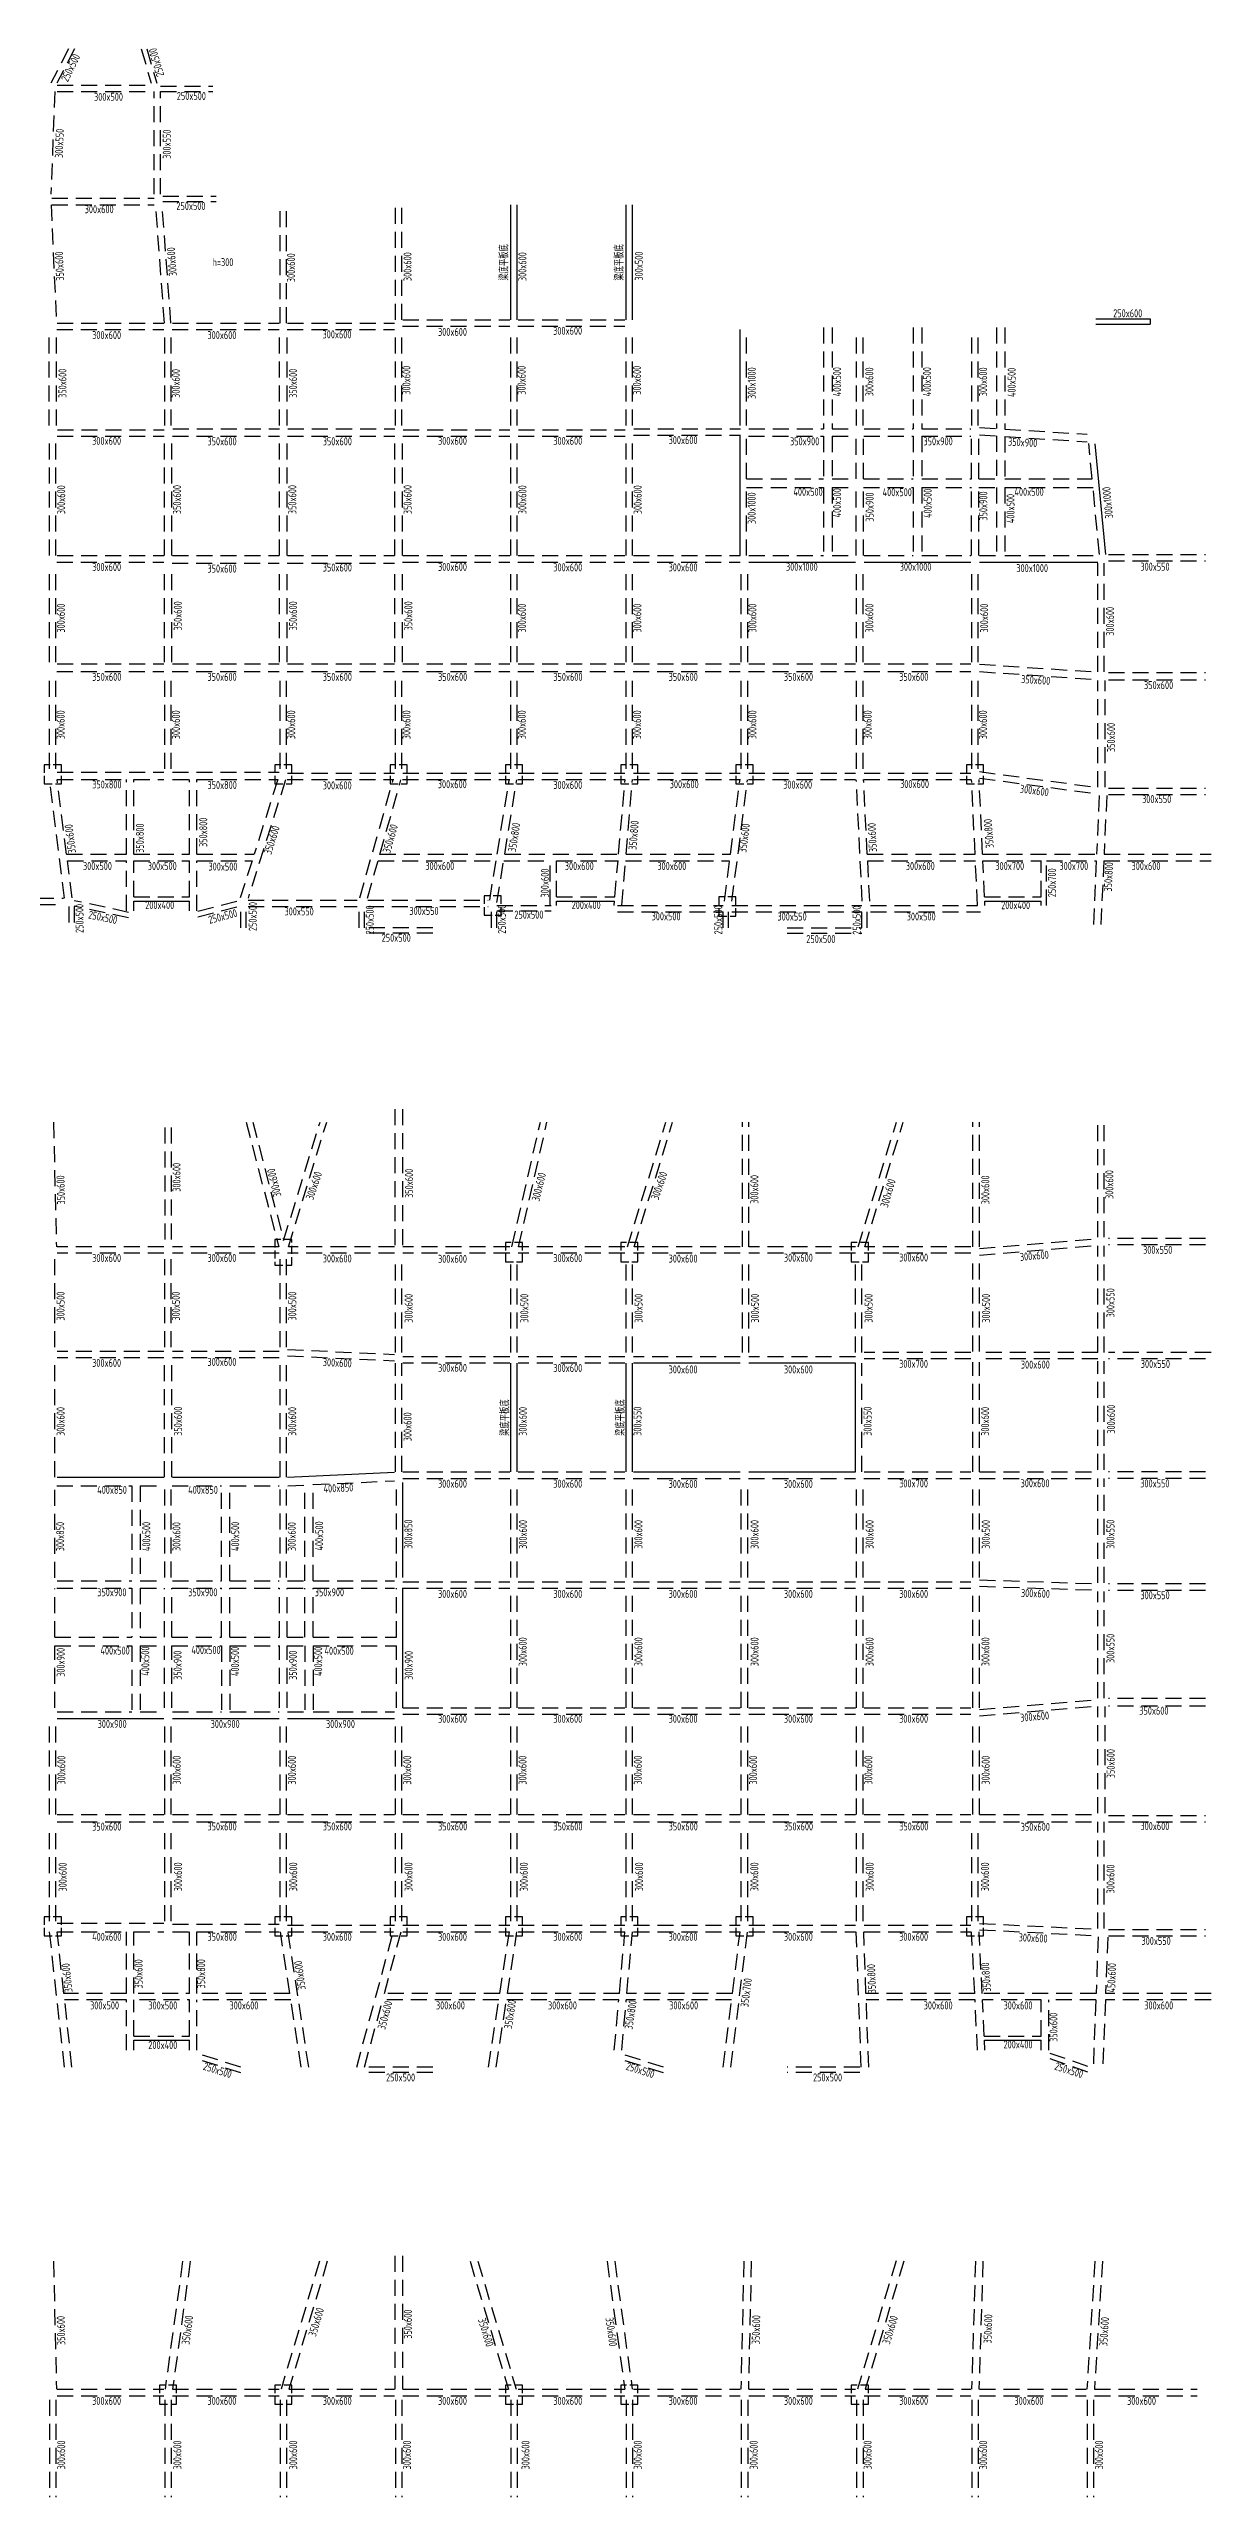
# Model space of a CAD drawing. Extents: x 911836 to 1201474, y 792827 to 1178027.
# Drawn here: x 1147046 to 1201474, y 793977 to 908727 of the extents above; entities that cross this region are included whole.
import ezdxf
from ezdxf.enums import TextEntityAlignment as Align

# ---------------------------------------------------------------- set-up
doc = ezdxf.new("R2010")
doc.units = 0
doc.header["$LTSCALE"] = 1500
doc.linetypes.add('DASH', pattern=[0.35, 0.25, -0.1])
doc.linetypes.add('DASHED', pattern=[0.75, 0.5, -0.25])
doc.layers.get('0').update_dxf_attribs({"linetype": 'CONTINUOUS'})
for name, color, linetype in [('C-XREF-EXT', 7, 'CONTINUOUS'), ('S_BEAM', 4, 'DASHED'), ('S_BEAM_SECD', 5, 'DASHED'), ('S_COLU_CAP_TEXT', 81, 'CONTINUOUS'), ('S_FLOR_TEXT', 51, 'CONTINUOUS'), ('SD_BEAM_TEXT_HORZ', 7, 'CONTINUOUS')]:
    doc.layers.add(name, color=color, linetype=linetype)
doc.styles.add('TH-STYLE3', font='tssdeng.shx', dxfattribs={"width": 0.7, "bigfont": 'tssdchn.shx'})

msp = doc.modelspace()

# ---------------------------------------------------------------- linework, layer by layer
at = {"color": 1}
for p, q in [((1170824, 868787), (1173538, 868787)), ((1173520, 868577), (1173538, 868787)), ((1190888, 868577), (1190878, 868787)), ((1190878, 868787), (1193524, 868787)), ((1193524, 868577), (1193524, 868787, 0)), ((1193524, 814927, 0), (1193524, 815387, 0))]:
    msp.add_line(p, q, dxfattribs=at)
at = {"layer": 'C-XREF-EXT', "color": 1}
msp.add_line((1170824, 868577), (1170824, 868787, 0), dxfattribs=at)
at = {"layer": 'S_BEAM', "color": 1, "linetype": 'ByBlock'}
for p, q in [((1168674, 896038), (1168674, 901427)), ((1168974, 896038), (1168974, 901427)), ((1174074, 896038), (1174074, 901427)), ((1174374, 896038), (1174374, 901427)), ((1179424, 891077), (1179424, 895577)), ((1196074, 896077), (1198624, 896077)), ((1196074, 895827, 0), (1198624, 895827, 0)), ((1198624, 896077), (1198624, 895827)), ((1179424, 884977), (1179424, 890577)), ((1196555, 885025), (1196049, 890224)), ((1179824, 884677), (1184824, 884677)), ((1185224, 884677), (1190224, 884677)), ((1190624, 884677), (1196174, 884677)), ((1151024, 868328, 0), (1151024, 868787, 0)), ((1151024, 868787), (1153624, 868787)), ((1153624, 868328, 0), (1153624, 868787, 0)), ((1168674, 842027), (1168674, 847127)), ((1168974, 842027), (1168974, 847127)), ((1174074, 842027), (1174074, 847127)), ((1174374, 842027), (1174374, 847127)), ((1179424, 847127), (1174424, 847127)), ((1184824, 847127), (1179824, 847127)), ((1184824, 842027), (1184824, 847127)), ((1147424, 841777), (1152424, 841777)), ((1152824, 841777), (1157824, 841777)), ((1158224, 841777), (1163224, 842009)), ((1163624, 837077), (1163624, 841527)), ((1174424, 842027), (1179424, 842027)), ((1179824, 842027), (1184824, 842027)), ((1163624, 830977), (1163624, 836577)), ((1147424, 830477, 0), (1152424, 830477)), ((1152824, 830477, 0), (1157824, 830477)), ((1158224, 830477, 0), (1163224, 830477)), ((1151024, 814927, 0), (1151024, 815387, 0)), ((1151024, 815387, 0), (1153627, 815387, 0)), ((1153627, 814927), (1153627, 815387, 0)), ((1190887, 814928, 0), (1190864, 815387, 0)), ((1190864, 815387, 0), (1193524, 815387, 0))]:
    msp.add_line(p, q, dxfattribs=at)
at = {"layer": 'S_BEAM_SECD', "color": 4}
for p, q in [((1147955, 908727, 0), (1147136, 907127, 0)), ((1148236, 908727, 0), (1147417, 907127, 0)), ((1151367, 908727, 0), (1151835, 907127, 0)), ((1151627, 908727, 0), (1152096, 907127, 0)), ((1147316, 906727, 0), (1147134, 901927, 0)), ((1147424, 907027, 0), (1151774, 907027, 0)), ((1147424, 906727, 0), (1151774, 906727, 0)), ((1151974, 901927, 0), (1151974, 906727, 0)), ((1152274, 906977, 0), (1154724, 906977)), ((1152274, 906727, 0), (1154724, 906727)), ((1152274, 901927, 0), (1152274, 906727, 0)), ((1147149, 901428), (1147389, 895878)), ((1147174, 901727), (1151974, 901727)), ((1147174, 901427), (1151974, 901427)), ((1152455, 895877), (1152042, 901427)), ((1152756, 895877), (1152343, 901427)), ((1152373, 901827), (1154873, 901827)), ((1152373, 901577), (1154873, 901577)), ((1157874, 895877), (1157874, 901427)), ((1158174, 895877), (1158174, 901427)), ((1163274, 896027), (1163274, 901427)), ((1163574, 896027), (1163574, 901427)), ((1147049, 891077), (1147049, 895377)), ((1147399, 891077), (1147399, 895377)), ((1147409, 895577), (1152424, 895577)), ((1147424, 895877), (1152424, 895877)), ((1152474, 891077), (1152474, 895377)), ((1152774, 891077), (1152774, 895377)), ((1152809, 895577), (1157824, 895577)), ((1152824, 895877), (1157824, 895877)), ((1157849, 891077), (1157849, 895377)), ((1158199, 891077), (1158199, 895377)), ((1158209, 895577), (1163224, 895577)), ((1158224, 895877), (1163224, 895877)), ((1163274, 891077), (1163274, 895527)), ((1163574, 891077), (1163574, 895527)), ((1163609, 895727), (1168624, 895727)), ((1163624, 896027), (1168624, 896027)), ((1168674, 891077), (1168674, 895527)), ((1168974, 891077), (1168974, 895527)), ((1169009, 895727), (1174024, 895727)), ((1169024, 896027), (1174024, 896027)), ((1174074, 891077), (1174074, 895527)), ((1174374, 891077), (1174374, 895527)), ((1179724, 891077), (1179724, 895577)), ((1183324, 895677), (1183324, 890927)), ((1183724, 895677), (1183724, 890927)), ((1184874, 891077), (1184874, 895577)), ((1185174, 891077), (1185174, 895577)), ((1187524, 895677), (1187524, 890927)), ((1187924, 895677), (1187924, 890927)), ((1190274, 891077), (1190274, 895577)), ((1190574, 891077), (1190574, 895577)), ((1191424, 895677), (1191424, 890939)), ((1191824, 895677), (1191824, 890913)), ((1147074, 884977), (1147074, 890577)), ((1147374, 884977), (1147374, 890577)), ((1147424, 890577), (1152439, 890577)), ((1147439, 890877), (1152439, 890877)), ((1152449, 884977), (1152449, 890577)), ((1152799, 884977), (1152799, 890577)), ((1152824, 890577), (1157839, 890577)), ((1152839, 890927), (1157839, 890927)), ((1157849, 884977), (1157849, 890577)), ((1158199, 884977), (1158199, 890577)), ((1158224, 890577), (1163239, 890577)), ((1158239, 890927), (1163239, 890927)), ((1163249, 884977), (1163249, 890577)), ((1163599, 884977), (1163599, 890577)), ((1163624, 890577), (1168639, 890577)), ((1163639, 890877), (1168639, 890877)), ((1168674, 884977), (1168674, 890577)), ((1168974, 884977), (1168974, 890577)), ((1169024, 890577), (1174039, 890577)), ((1169039, 890877), (1174039, 890877)), ((1174074, 884977), (1174074, 890577)), ((1174374, 884977), (1174374, 890577)), ((1174424, 890627), (1179439, 890627)), ((1174439, 890927), (1179439, 890927)), ((1179724, 888577), (1179724, 890577)), ((1179809, 890577), (1183324, 890577)), ((1179824, 890927), (1183324, 890927)), ((1183324, 890577), (1183324, 888577)), ((1183724, 890927), (1184824, 890927)), ((1183724, 890577), (1184824, 890577)), ((1183724, 890577), (1183724, 888577)), ((1184849, 888577), (1184849, 890577)), ((1185199, 888577), (1185199, 890577)), ((1185209, 890577), (1187524, 890577)), ((1185224, 890927), (1187524, 890927)), ((1187524, 890577), (1187524, 888577)), ((1187924, 890927), (1190224, 890927)), ((1187924, 890577), (1187924, 888577)), ((1187924, 890577), (1190224, 890577)), ((1190249, 888577), (1190249, 890577)), ((1190599, 888577), (1190599, 890577)), ((1190624, 890990), (1191424, 890939)), ((1190624, 890639), (1191424, 890588)), ((1191424, 890588), (1191424, 888577)), ((1191824, 890913), (1195674, 890666)), ((1191824, 890562), (1191824, 888577)), ((1191824, 890562), (1195674, 890315)), ((1195908, 888577), (1195747, 890230)), ((1179724, 888577), (1183324, 888577)), ((1179724, 884977), (1179724, 888177)), ((1179724, 888177), (1183324, 888177)), ((1183324, 888177), (1183324, 884977)), ((1183724, 888577), (1184849, 888577)), ((1183724, 888177), (1183724, 884977)), ((1183724, 888177), (1184849, 888177)), ((1184849, 884977), (1184849, 888177)), ((1185199, 888577), (1187524, 888577)), ((1185199, 884977), (1185199, 888177)), ((1185199, 888177), (1187524, 888177)), ((1187524, 888177), (1187524, 884977)), ((1187924, 888577), (1190249, 888577)), ((1187924, 888177), (1187924, 884977)), ((1187924, 888177), (1190249, 888177)), ((1190249, 884977), (1190249, 888177)), ((1190599, 888577), (1191424, 888577)), ((1190599, 884977), (1190599, 888177)), ((1190599, 888177), (1191424, 888177)), ((1191424, 888177), (1191424, 884977)), ((1191824, 888577), (1195908, 888577)), ((1191824, 888177), (1191824, 884977)), ((1191824, 888177), (1195947, 888177)), ((1196253, 885030), (1195947, 888177)), ((1147424, 884977), (1152424, 884977)), ((1152824, 884977), (1157824, 884977)), ((1158224, 884977), (1163224, 884977)), ((1163624, 884977), (1168624, 884977)), ((1169024, 884977), (1174024, 884977)), ((1174424, 884977), (1179424, 884977)), ((1179824, 884977), (1183324, 884977)), ((1183724, 884977), (1184824, 884977)), ((1185224, 884977), (1187524, 884977)), ((1187924, 884977), (1190224, 884977)), ((1190624, 884977), (1191424, 884977)), ((1191824, 884977), (1196174, 884977)), ((1196674, 885027), (1201224, 885027)), ((1196674, 884727), (1201224, 884727)), ((1147074, 879977), (1147074, 884477)), ((1147374, 879977), (1147374, 884477)), ((1147409, 884677), (1152424, 884677)), ((1152449, 879977), (1152449, 884477)), ((1152799, 879977), (1152799, 884477)), ((1152809, 884627), (1157824, 884627)), ((1157849, 879977), (1157849, 884477)), ((1158199, 879977), (1158199, 884477)), ((1158209, 884627), (1163224, 884627)), ((1163249, 879977), (1163249, 884477)), ((1163599, 879977), (1163599, 884477)), ((1163609, 884677), (1168624, 884677)), ((1168674, 879977), (1168674, 884477)), ((1168974, 879977), (1168974, 884477)), ((1169009, 884677), (1174024, 884677)), ((1174074, 879977), (1174074, 884477)), ((1174374, 879977), (1174374, 884477)), ((1174409, 884677), (1179424, 884677)), ((1179474, 879977), (1179474, 884477)), ((1179774, 879977), (1179774, 884477)), ((1184874, 879977), (1184874, 884477)), ((1185174, 879977), (1185174, 884477)), ((1190274, 879977), (1190274, 884477)), ((1190574, 879977), (1190574, 884477)), ((1196174, 879527), (1196174, 884627)), ((1196474, 879527), (1196474, 884627)), ((1147074, 874977), (1147074, 879477)), ((1147374, 874977), (1147374, 879477)), ((1147409, 879552), (1152424, 879552)), ((1147424, 879902), (1152424, 879902)), ((1152474, 874977), (1152474, 879477)), ((1152774, 874977), (1152774, 879477)), ((1152809, 879552), (1157824, 879552)), ((1152824, 879902), (1157824, 879902)), ((1157874, 874977), (1157874, 879477)), ((1158174, 874977), (1158174, 879477)), ((1158209, 879552), (1163224, 879552)), ((1158224, 879902), (1163224, 879902)), ((1163274, 874977), (1163274, 879477)), ((1163574, 874977), (1163574, 879477)), ((1163609, 879552), (1168624, 879552)), ((1163624, 879902), (1168624, 879902)), ((1168674, 874977), (1168674, 879477)), ((1168974, 874977), (1168974, 879477)), ((1169009, 879552), (1174024, 879552)), ((1169024, 879902), (1174024, 879902)), ((1174074, 874977), (1174074, 879477)), ((1174374, 874977), (1174374, 879477)), ((1174409, 879552), (1179424, 879552)), ((1174424, 879902), (1179424, 879902)), ((1179474, 874977), (1179474, 879477)), ((1179774, 874977), (1179774, 879477)), ((1179809, 879552), (1184824, 879552)), ((1179824, 879902), (1184824, 879902)), ((1184874, 874977), (1184874, 879477)), ((1185174, 874977), (1185174, 879477)), ((1185209, 879552), (1190224, 879552)), ((1185224, 879902), (1190224, 879902)), ((1190274, 874977), (1190274, 879477)), ((1190574, 874977), (1190574, 879477)), ((1190624, 879889), (1196174, 879519)), ((1190624, 879539), (1196174, 879169)), ((1196174, 874127), (1196174, 879127)), ((1196524, 874127), (1196524, 879127)), ((1196674, 879502), (1201224, 879502)), ((1196674, 879152), (1201224, 879152)), ((1147773, 868924), (1147079, 874474)), ((1147424, 874827), (1152424, 874827)), ((1147432, 874477), (1150674, 874477)), ((1147869, 870978), (1147432, 874477)), ((1150674, 870978, 0), (1150674, 874477)), ((1151024, 874477), (1152424, 874477)), ((1151024, 870978, 0), (1151024, 874477)), ((1152824, 874827), (1157824, 874827)), ((1152824, 874477), (1153624, 874477)), ((1153624, 870978, 0), (1153624, 874477)), ((1153974, 874477), (1157761, 874477)), ((1153974, 870978), (1153974, 874477)), ((1158126, 874470), (1156369, 868920)), ((1157761, 874477), (1156653, 870978)), ((1158209, 874477), (1163197, 874477)), ((1158224, 874777), (1163224, 874777)), ((1161601, 868934), (1163173, 874484)), ((1162540, 870964), (1163533, 874471)), ((1163609, 874477), (1168624, 874477)), ((1163624, 874777), (1168624, 874777)), ((1168037, 870978, 0), (1168607, 874481, 0)), ((1168392, 870978, 0), (1168960, 874473, 0)), ((1169009, 874477), (1174016, 874477)), ((1169024, 874777), (1174024, 874777)), ((1173726, 870978), (1174027, 874477)), ((1174077, 870978), (1174378, 874477)), ((1174424, 874777), (1179424, 874777)), ((1174424, 874477), (1179424, 874477)), ((1178964, 870978, 0), (1179416, 874481, 0)), ((1179032, 868774, 0), (1179768, 874474, 0)), ((1179809, 874477), (1184824, 874477)), ((1179824, 874777), (1184824, 874777)), ((1185137, 868776, 0), (1184861, 874476, 0)), ((1185376, 870978, 0), (1185199, 874479)), ((1185209, 874477), (1190224, 874477)), ((1185224, 874777), (1190224, 874777)), ((1190425, 870978), (1190260, 874477)), ((1190775, 870978), (1190611, 874477)), ((1190624, 874852), (1196174, 874112)), ((1190624, 874549), (1196174, 873809)), ((1196240, 873727), (1196115, 870978, 0)), ((1196590, 873727), (1196465, 870978, 0)), ((1196674, 874077), (1201224, 874077)), ((1196674, 873777), (1201224, 873777)), ((1147869, 870978, 0), (1150674, 870978, 0)), ((1151024, 870978, 0), (1153624, 870978, 0)), ((1153974, 870978, 0), (1156653, 870978, 0)), ((1162544, 870978, 0), (1168037, 870978, 0)), ((1168392, 870978, 0), (1173726, 870978, 0)), ((1174077, 870978, 0), (1178964, 870978, 0)), ((1185376, 870978, 0), (1190425, 870978, 0)), ((1190775, 870978, 0), (1196115, 870978, 0)), ((1196465, 870978, 0), (1201474, 870978, 0)), ((1148125, 868930), (1147906, 870678)), ((1147906, 870678, 0), (1150674, 870678, 0)), ((1150674, 868328, 0), (1150674, 870678, 0)), ((1151024, 870678, 0), (1153624, 870678, 0)), ((1151024, 868987, 0), (1151024, 870678, 0)), ((1153624, 868987, 0), (1153624, 870678, 0)), ((1153974, 868327), (1153974, 870678)), ((1153974, 870678), (1156558, 870678, 0)), ((1156558, 870678, 0), (1156006, 868935)), ((1161961, 868921), (1162459, 870678)), ((1162459, 870678, 0), (1167988, 870678, 0)), ((1167688, 868831, 0), (1167988, 870678, 0)), ((1168024, 868717, 0), (1168343, 870678, 0)), ((1168343, 870678, 0), (1170524, 870678, 0)), ((1170524, 868577), (1170524, 870678, 0)), ((1170824, 870678, 0), (1173700, 870678, 0)), ((1170824, 868987, 0), (1170824, 870678, 0)), ((1173555, 868987), (1173700, 870678)), ((1173871, 868577), (1174052, 870678)), ((1174052, 870678, 0), (1178925, 870678, 0)), ((1178680, 868781, 0), (1178925, 870678, 0)), ((1185391, 870678, 0), (1190439, 870678, 0)), ((1185487, 868779, 0), (1185391, 870678, 0)), ((1190537, 868577), (1190439, 870678)), ((1190789, 870678, 0), (1193524, 870678, 0)), ((1190868, 868987), (1190789, 870678)), ((1193524, 868987, 0), (1193524, 870678, 0)), ((1193774, 868577), (1193774, 870678, 0)), ((1193774, 870678, 0), (1196101, 870678, 0)), ((1196101, 870678, 0), (1195958, 867528, 0)), ((1196451, 870678, 0), (1196308, 867528, 0)), ((1196451, 870678, 0), (1201474, 870678, 0)), ((1142024, 868927), (1147724, 868927)), ((1150774, 868258, 0), (1148224, 868802, 0)), ((1151024, 868987), (1153624, 868987)), ((1154024, 868309, 0), (1155874, 868791, 0)), ((1156374, 868827, 0), (1161474, 868827, 0)), ((1161974, 868827), (1167624, 868827, 0)), ((1170824, 868987), (1173555, 868987)), ((1190868, 868987), (1193524, 868987)), ((1145474, 868627), (1147724, 868627)), ((1147974, 868527), (1147974, 867528, 0)), ((1150774, 868003, 0), (1148224, 868546, 0)), ((1148224, 868527), (1148224, 867528, 0)), ((1154024, 868050, 0), (1155874, 868533, 0)), ((1156024, 867528, 0), (1156024, 868527, 0)), ((1156274, 867528, 0), (1156274, 868527, 0)), ((1156374, 868527, 0), (1161474, 868527, 0)), ((1161574, 867528, 0), (1161574, 868527, 0)), ((1161824, 867528, 0), (1161824, 868527, 0)), ((1165024, 867527, 0), (1161824, 867527, 0)), ((1161974, 868527), (1167624, 868527, 0)), ((1167774, 867528, 0), (1167774, 868327, 0)), ((1168024, 868577, 0), (1170574, 868577)), ((1168024, 867528, 0), (1168024, 868327, 0)), ((1168024, 868327, 0), (1170574, 868327)), ((1173674, 868577), (1178624, 868577, 0)), ((1173674, 868277), (1178624, 868277, 0)), ((1178624, 867528, 0), (1178624, 868277, 0)), ((1178874, 867528, 0), (1178874, 868277, 0)), ((1179024, 868577, 0), (1185124, 868577, 0)), ((1179024, 868277, 0), (1185124, 868277, 0)), ((1181624, 867527, 0), (1185124, 867527, 0)), ((1185124, 867527, 0), (1185124, 868277, 0)), ((1185374, 867527, 0), (1185374, 868277, 0)), ((1185524, 868577, 0), (1190537, 868577, 0)), ((1185524, 868277, 0), (1190674, 868277)), ((1165024, 867277, 0), (1161824, 867277, 0)), ((1181624, 867277, 0), (1185124, 867277)), ((1147255, 858427, 0), (1147393, 852577, 0)), ((1156284, 858427), (1157804, 852577)), ((1156594, 858427), (1158036, 852878)), ((1158036, 852878), (1159740, 858427)), ((1158258, 852577), (1160054, 858427)), ((1163249, 859027), (1163249, 852577)), ((1163599, 859027), (1163599, 852577)), ((1168727, 852577), (1170063, 858427)), ((1169035, 852577), (1170371, 858427)), ((1174144, 852577), (1175940, 858427)), ((1174458, 852577), (1176254, 858427)), ((1179524, 852577), (1179524, 858427, 0)), ((1179824, 852577), (1179824, 858427, 0)), ((1184944, 852577), (1186740, 858427)), ((1185258, 852577), (1187054, 858427)), ((1190324, 852577), (1190324, 858427)), ((1190624, 852577), (1190624, 858427)), ((1196174, 853027), (1196174, 858427)), ((1196474, 853027), (1196474, 858427)), ((1152474, 858177, 0), (1152474, 852577)), ((1152774, 858177, 0), (1152774, 852577)), ((1190624, 852495), (1196174, 852957)), ((1190624, 852194), (1196174, 852656)), ((1196174, 847627), (1196174, 852627)), ((1196474, 847627), (1196474, 852627)), ((1201224, 852977), (1196674, 852977)), ((1201224, 852677), (1196674, 852677)), ((1147324, 847877), (1147324, 852077)), ((1152424, 852577, 0), (1147424, 852577, 0)), ((1152424, 852277, 0), (1147424, 852277, 0)), ((1152474, 847877), (1152474, 852077)), ((1152774, 847877), (1152774, 852077)), ((1157804, 852577), (1152824, 852577)), ((1157824, 852277), (1152824, 852277)), ((1157874, 847877), (1157874, 852077)), ((1158174, 847877), (1158174, 852077)), ((1163224, 852277), (1158224, 852277)), ((1163224, 852577), (1158258, 852577)), ((1163274, 847627), (1163274, 852077)), ((1163574, 847627), (1163574, 852077)), ((1168624, 852577), (1163624, 852577)), ((1168624, 852277), (1163624, 852277)), ((1168674, 847627), (1168674, 852077)), ((1168974, 847627), (1168974, 852077)), ((1174024, 852277), (1169024, 852277)), ((1174024, 852577), (1169035, 852577)), ((1174074, 847627), (1174074, 852077)), ((1174374, 847627), (1174374, 852077)), ((1179424, 852277), (1174424, 852277)), ((1179424, 852577), (1174458, 852577)), ((1179524, 847627), (1179524, 852077)), ((1184824, 852577), (1179824, 852577)), ((1184824, 852277), (1179824, 852277)), ((1179824, 847627), (1179824, 852077)), ((1184824, 847627), (1184824, 852077)), ((1185124, 847627), (1185124, 852077)), ((1190224, 852277), (1185224, 852277)), ((1190224, 852577), (1185258, 852577)), ((1190324, 847677), (1190324, 852077)), ((1190624, 847677), (1190624, 852077)), ((1147324, 841777), (1147324, 847377)), ((1152424, 847677), (1147424, 847677)), ((1152424, 847377), (1147424, 847377)), ((1152449, 841777), (1152449, 847377)), ((1152799, 841777), (1152799, 847377)), ((1157824, 847677), (1152824, 847677)), ((1157824, 847377), (1152824, 847377)), ((1157874, 841777), (1157874, 847377)), ((1158174, 841777), (1158174, 847377)), ((1158224, 847768), (1163224, 847537)), ((1158224, 847468), (1163224, 847236)), ((1163274, 842027), (1163274, 847127)), ((1163574, 842027), (1163574, 847127)), ((1168624, 847427), (1163624, 847427)), ((1168624, 847127), (1163624, 847127)), ((1174024, 847427), (1169024, 847427)), ((1174024, 847127), (1169024, 847127)), ((1179424, 847427), (1174424, 847427)), ((1184824, 847427), (1179824, 847427)), ((1185124, 842027), (1185124, 847127)), ((1190224, 847627), (1185224, 847627)), ((1190224, 847327), (1185224, 847327)), ((1190324, 842027), (1190324, 847177)), ((1196174, 847627), (1190624, 847627)), ((1196174, 847327), (1190624, 847327)), ((1190624, 842027), (1190624, 847177)), ((1196174, 842127), (1196174, 847227)), ((1196474, 842127), (1196474, 847227)), ((1201474, 847627), (1196674, 847627)), ((1201224, 847327), (1196674, 847327)), ((1147324, 837066), (1147324, 841277)), ((1147409, 841377), (1150924, 841377)), ((1150924, 841377), (1150924, 836927)), ((1151324, 841377), (1151324, 836927)), ((1151324, 841377), (1152424, 841377)), ((1152474, 837077), (1152474, 841277)), ((1152774, 837077), (1152774, 841277)), ((1152809, 841377), (1155124, 841377)), ((1155124, 836927), (1155124, 841377)), ((1155524, 841377), (1157824, 841377)), ((1155524, 836927), (1155524, 841377)), ((1157874, 837077), (1157874, 841277)), ((1158174, 837077), (1158174, 841277)), ((1158226, 841377), (1159024, 841414)), ((1159024, 836927), (1159024, 841414)), ((1159424, 841432), (1163226, 841609)), ((1159424, 836927), (1159424, 841432)), ((1163324, 837077), (1163324, 841527)), ((1163624, 842027), (1168624, 842027)), ((1163624, 841727), (1168624, 841727)), ((1168674, 837077), (1168674, 841527)), ((1168974, 837077), (1168974, 841527)), ((1169009, 841727), (1174024, 841727)), ((1169024, 842027), (1174024, 842027)), ((1174074, 837077), (1174074, 841527)), ((1174374, 837077), (1174374, 841527)), ((1174409, 841727), (1179424, 841727)), ((1179474, 837077), (1179474, 841527)), ((1179774, 837077), (1179774, 841527)), ((1179809, 841727), (1184824, 841727)), ((1184874, 837077), (1184874, 841527)), ((1185174, 837077), (1185174, 841527)), ((1185209, 841727), (1190224, 841727)), ((1185224, 842027), (1190224, 842027)), ((1190324, 837077), (1190324, 841527)), ((1190609, 841727), (1196174, 841727)), ((1190624, 842027), (1196174, 842027)), ((1190624, 837077), (1190624, 841527)), ((1196174, 836827), (1196174, 841727)), ((1196474, 836827), (1196474, 841727)), ((1201224, 842027), (1196674, 842027)), ((1201224, 841727), (1196674, 841727)), ((1147324, 834277), (1147324, 836566)), ((1147409, 836577), (1150924, 836577)), ((1147424, 836927), (1150924, 836927)), ((1150924, 836577), (1150924, 834277)), ((1151324, 836927), (1152424, 836927)), ((1151324, 836577), (1152424, 836577)), ((1151324, 836577), (1151324, 834277)), ((1152449, 834277), (1152449, 836577)), ((1152799, 834277), (1152799, 836577)), ((1152809, 836577), (1155124, 836577)), ((1152824, 836927), (1155124, 836927)), ((1155124, 834277), (1155124, 836577)), ((1155524, 836927), (1157824, 836927)), ((1155524, 834277), (1155524, 836577)), ((1155524, 836577), (1157824, 836577)), ((1157849, 834277), (1157849, 836577)), ((1158199, 834277), (1158199, 836577)), ((1158209, 836577), (1159024, 836577)), ((1158224, 836927), (1159024, 836927)), ((1159024, 834277), (1159024, 836577)), ((1159424, 836927), (1163224, 836927)), ((1159424, 834277), (1159424, 836577)), ((1159424, 836577), (1163224, 836577)), ((1163324, 834277), (1163324, 836577)), ((1163609, 836577), (1168624, 836577)), ((1163624, 836877), (1168624, 836877)), ((1168674, 830977), (1168674, 836577)), ((1168974, 830977), (1168974, 836577)), ((1169009, 836577), (1174024, 836577)), ((1169024, 836877), (1174024, 836877)), ((1174074, 830977), (1174074, 836577)), ((1174374, 830977), (1174374, 836577)), ((1174409, 836577), (1179424, 836577)), ((1174424, 836877), (1179424, 836877)), ((1179474, 830977), (1179474, 836577)), ((1179774, 830977), (1179774, 836577)), ((1179809, 836577), (1184824, 836577)), ((1179824, 836877), (1184824, 836877)), ((1184874, 830977), (1184874, 836577)), ((1185174, 830977), (1185174, 836577)), ((1185209, 836577), (1190224, 836577)), ((1185224, 836877), (1190224, 836877)), ((1190324, 830977), (1190324, 836577)), ((1190624, 836971), (1196174, 836786)), ((1190624, 836671), (1196174, 836486)), ((1190624, 830977), (1190624, 836577)), ((1201224, 836777), (1196674, 836777)), ((1196174, 831427), (1196174, 836427)), ((1196474, 831427), (1196474, 836427)), ((1201224, 836477), (1196674, 836477)), ((1147324, 834277), (1150924, 834277)), ((1151324, 834277), (1152449, 834277)), ((1152799, 834277), (1155124, 834277)), ((1155524, 834277), (1157849, 834277)), ((1158199, 834277), (1159024, 834277)), ((1159424, 834277), (1163324, 834277)), ((1147324, 830966), (1147324, 833877)), ((1147324, 833877), (1150924, 833877)), ((1150924, 833877), (1150924, 830777)), ((1151324, 833877), (1151324, 830777)), ((1151324, 833877), (1152449, 833877)), ((1152449, 830977), (1152449, 833877)), ((1152799, 830977), (1152799, 833877)), ((1152799, 833877), (1155124, 833877)), ((1155124, 833877), (1155124, 830777)), ((1155524, 833877), (1155524, 830777)), ((1155524, 833877), (1157849, 833877)), ((1157849, 830977), (1157849, 833877)), ((1158199, 830977), (1158199, 833877)), ((1158199, 833877), (1159024, 833877)), ((1159024, 833877), (1159024, 830777)), ((1159424, 833877), (1163324, 833877)), ((1159424, 833877), (1159424, 830777)), ((1163324, 830977), (1163324, 833877)), ((1163624, 830977, 0), (1168624, 830977, 0)), ((1169024, 830977, 0), (1174024, 830977, 0)), ((1174424, 830977, 0), (1179424, 830977, 0)), ((1179824, 830977, 0), (1184824, 830977, 0)), ((1185224, 830977, 0), (1190224, 830977, 0)), ((1190624, 830894), (1196174, 831357)), ((1190624, 830593), (1196174, 831056)), ((1196174, 826027), (1196174, 831027)), ((1196524, 826027), (1196524, 831027)), ((1201224, 831402), (1196674, 831402)), ((1201224, 831052), (1196674, 831052)), ((1147074, 825977), (1147074, 830477)), ((1147374, 825977), (1147374, 830477)), ((1147424, 830777), (1150924, 830777)), ((1151324, 830777), (1152424, 830777)), ((1152474, 825977), (1152474, 830477)), ((1152774, 825977), (1152774, 830477)), ((1152824, 830777), (1155124, 830777)), ((1155524, 830777), (1157824, 830777)), ((1157874, 825977), (1157874, 830477)), ((1158174, 825977), (1158174, 830477)), ((1158224, 830777), (1159024, 830777)), ((1159424, 830777), (1163224, 830777)), ((1163274, 825977), (1163274, 830477)), ((1163574, 825977), (1163574, 830477)), ((1163624, 830677), (1168624, 830677, 0)), ((1168674, 825977), (1168674, 830477)), ((1168974, 825977), (1168974, 830477)), ((1169024, 830677), (1174024, 830677, 0)), ((1174074, 825977), (1174074, 830477)), ((1174374, 825977), (1174374, 830477)), ((1174424, 830677), (1179424, 830677, 0)), ((1179474, 825977), (1179474, 830477)), ((1179774, 825977), (1179774, 830477)), ((1179824, 830677), (1184824, 830677, 0)), ((1184874, 825977), (1184874, 830477)), ((1185174, 825977), (1185174, 830477)), ((1185224, 830677), (1190224, 830677, 0)), ((1190324, 825977), (1190324, 830477)), ((1190624, 825977), (1190624, 830477)), ((1147074, 820966), (1147074, 825466)), ((1147374, 820966), (1147374, 825466)), ((1147424, 825977), (1152424, 825977)), ((1147424, 825627, 0), (1152424, 825627)), ((1152474, 820977), (1152474, 825477)), ((1152774, 820977), (1152774, 825477)), ((1152824, 825977), (1157824, 825977)), ((1152824, 825627, 0), (1157824, 825627)), ((1157874, 820977), (1157874, 825477)), ((1158174, 820977), (1158174, 825477)), ((1158224, 825977), (1163224, 825977)), ((1158224, 825627, 0), (1163224, 825627)), ((1163274, 820977), (1163274, 825477)), ((1163574, 820977), (1163574, 825477)), ((1163624, 825977), (1168624, 825977)), ((1163624, 825627, 0), (1168624, 825627)), ((1168674, 820977), (1168674, 825477)), ((1168974, 820977), (1168974, 825477)), ((1169024, 825977), (1174024, 825977)), ((1169024, 825627, 0), (1174024, 825627)), ((1174074, 820977), (1174074, 825477)), ((1174374, 820977), (1174374, 825477)), ((1174424, 825977), (1179424, 825977)), ((1174424, 825627, 0), (1179424, 825627)), ((1179474, 820977), (1179474, 825477)), ((1179774, 820977), (1179774, 825477)), ((1179824, 825977), (1184824, 825977)), ((1179824, 825627, 0), (1184824, 825627)), ((1184874, 820977), (1184874, 825477)), ((1185174, 820977), (1185174, 825477)), ((1185224, 825977), (1190224, 825977)), ((1185224, 825627, 0), (1190224, 825627)), ((1190274, 820977), (1190274, 825477)), ((1190574, 820977), (1190574, 825477)), ((1190624, 825977), (1196174, 825977)), ((1190624, 825627, 0), (1196174, 825627, 0)), ((1196174, 820627), (1196174, 825627)), ((1196474, 820627), (1196474, 825627)), ((1196674, 825927, 0), (1201224, 825927, 0)), ((1196674, 825627), (1201224, 825627, 0)), ((1147770, 814128, 0), (1147075, 820477, 0)), ((1147424, 820877, 0), (1152424, 820877, 0)), ((1147427, 820477, 0), (1150674, 820477, 0)), ((1147745, 817578, 0), (1147427, 820477, 0)), ((1150674, 817578, 0), (1150674, 820477, 0)), ((1151024, 820477, 0), (1152424, 820477, 0)), ((1151024, 817578, 0), (1151024, 820477, 0)), ((1152824, 820827, 0), (1157824, 820827, 0)), ((1152824, 820477), (1153627, 820477, 0)), ((1153627, 817578), (1153627, 820477)), ((1153977, 820477, 0), (1157824, 820477, 0)), ((1153977, 817578), (1153977, 820477)), ((1158330, 817578), (1157885, 820477)), ((1158224, 820777, 0), (1163224, 820777, 0)), ((1158239, 820477, 0), (1163175, 820477, 0)), ((1159212, 814128), (1158239, 820477)), ((1161460, 814128), (1163175, 820477)), ((1162755, 817578), (1163538, 820477)), ((1163624, 820777, 0), (1168624, 820777, 0)), ((1163624, 820477, 0), (1168609, 820477, 0)), ((1168164, 817578, 0), (1168609, 820477, 0)), ((1168518, 817578), (1168963, 820477)), ((1169024, 820777, 0), (1174024, 820777, 0)), ((1169024, 820477, 0), (1174024, 820477, 0)), ((1173762, 817578), (1174025, 820477)), ((1174113, 817578), (1174377, 820477)), ((1174424, 820777, 0), (1179424, 820777, 0)), ((1174424, 820477, 0), (1179417, 820477, 0)), ((1178981, 814127), (1179769, 820477)), ((1179057, 817578, 0), (1179417, 820477, 0)), ((1179824, 820777, 0), (1184824, 820777, 0)), ((1179824, 820477, 0), (1184824, 820477, 0)), ((1185090, 814127, 0), (1184858, 820477, 0)), ((1185314, 817578, 0), (1185208, 820477, 0)), ((1185224, 820777, 0), (1190224, 820777, 0)), ((1185235, 820477, 0), (1190224, 820477, 0)), ((1190405, 817578, 0), (1190261, 820477, 0)), ((1190755, 817578, 0), (1190612, 820477)), ((1190624, 820867), (1196174, 820590)), ((1190624, 820567), (1196174, 820290)), ((1196674, 820577), (1201224, 820577)), ((1196191, 820229), (1196090, 817578, 0)), ((1196641, 820225), (1196540, 817578, 0)), ((1196674, 820277, 0), (1201224, 820277, 0)), ((1150674, 817578, 0), (1147745, 817578, 0)), ((1148122, 814128, 0), (1147778, 817278, 0)), ((1150674, 817278, 0), (1147778, 817278, 0)), ((1150674, 814927, 0), (1150674, 817278, 0)), ((1153096, 817578, 0), (1151024, 817578, 0)), ((1153158, 817278, 0), (1151024, 817278, 0)), ((1151024, 815587, 0), (1151024, 817278, 0)), ((1153627, 817578, 0), (1153453, 817578, 0)), ((1153627, 817278, 0), (1153515, 817278, 0)), ((1153627, 815587), (1153627, 817278)), ((1158330, 817578, 0), (1153977, 817578, 0)), ((1158376, 817278, 0), (1153977, 817278, 0)), ((1153977, 814927), (1153977, 817278)), ((1158858, 814128), (1158376, 817278)), ((1161823, 814128), (1162674, 817278)), ((1168118, 817278, 0), (1162674, 817278, 0)), ((1168164, 817578, 0), (1162755, 817578, 0)), ((1167635, 814128, 0), (1168118, 817278, 0)), ((1167989, 814127), (1168472, 817278)), ((1173735, 817278, 0), (1168472, 817278, 0)), ((1173762, 817578, 0), (1168518, 817578, 0)), ((1173521, 814927), (1173735, 817278)), ((1173872, 814927), (1174086, 817278)), ((1179020, 817278, 0), (1174086, 817278, 0)), ((1179057, 817578, 0), (1174113, 817578, 0)), ((1178629, 814128, 0), (1179020, 817278, 0)), ((1190405, 817578, 0), (1185314, 817578, 0)), ((1185440, 814128, 0), (1185325, 817278, 0)), ((1190420, 817278, 0), (1185325, 817278, 0)), ((1190536, 814927, 0), (1190420, 817278, 0)), ((1196090, 817578, 0), (1190755, 817578, 0)), ((1193524, 817278, 0), (1190770, 817278, 0)), ((1190854, 815587, 0), (1190770, 817278, 0)), ((1193524, 815587, 0), (1193524, 817278, 0)), ((1196079, 817278, 0), (1193874, 817278, 0)), ((1193874, 814927, 0), (1193874, 817278, 0)), ((1196079, 817278, 0), (1195958, 814130, 0)), ((1196529, 817278, 0), (1196409, 814126, 0)), ((1201474, 817278), (1196529, 817278, 0)), ((1201474, 817578), (1196540, 817578, 0)), ((1151024, 815587, 0), (1153627, 815587, 0)), ((1156024, 814122), (1154124, 814729)), ((1175824, 814122), (1173924, 814729)), ((1190854, 815587, 0), (1193524, 815587, 0)), ((1193924, 814790), (1195924, 814097, 0)), ((1156024, 813860), (1154124, 814466)), ((1165024, 814128, 0), (1161824, 814127)), ((1165024, 813878, 0), (1161824, 813877)), ((1175824, 813860), (1173924, 814466)), ((1185024, 814128), (1181624, 814127, 0)), ((1185024, 813878), (1181624, 813877, 0)), ((1193919, 814527, 0), (1195924, 813832, 0)), ((1147255, 805027), (1147393, 799027)), ((1153306, 805027), (1152482, 799027)), ((1153659, 805027), (1152835, 799027)), ((1159716, 805028), (1157916, 799027)), ((1160081, 805027), (1158282, 799027)), ((1163249, 805277), (1163249, 799027)), ((1163599, 805277), (1163599, 799027)), ((1166766, 805027), (1168566, 799027)), ((1167131, 805028), (1168932, 799027)), ((1173188, 805027), (1174013, 799027)), ((1173542, 805027), (1174366, 799027)), ((1179593, 805027), (1179455, 799027)), ((1179943, 805027), (1179805, 799027)), ((1186724, 805053), (1184916, 799027)), ((1187082, 805027), (1185282, 799027)), ((1190443, 805027), (1190257, 799027)), ((1190793, 805027), (1190607, 799027)), ((1196036, 805027), (1195664, 799027)), ((1196387, 805027), (1196015, 799027)), ((1147424, 799027), (1152424, 799027, 0)), ((1147424, 798727), (1152424, 798727, 0)), ((1152824, 798727), (1157824, 798727, 0)), ((1152835, 799027), (1157824, 799027)), ((1158224, 798727), (1163224, 798727, 0)), ((1158282, 799027), (1163224, 799027, 0)), ((1163624, 799027), (1168566, 799027, 0)), ((1163624, 798727), (1168624, 798727, 0)), ((1169024, 799027), (1174013, 799027, 0)), ((1169024, 798727), (1174024, 798727, 0)), ((1174424, 799027), (1179424, 799027, 0)), ((1174424, 798727), (1179424, 798727, 0)), ((1179824, 799027), (1184824, 799027, 0)), ((1179824, 798727), (1184824, 798727, 0)), ((1185224, 798727), (1190224, 798727, 0)), ((1185282, 799027), (1190224, 799027, 0)), ((1190624, 799027), (1195624, 799027, 0)), ((1190624, 798727), (1195624, 798727, 0)), ((1196024, 799027), (1200824, 799027)), ((1196024, 798727), (1200824, 798727)), ((1147074, 798527), (1147074, 793977)), ((1147374, 798527), (1147374, 793977)), ((1152474, 798527), (1152474, 793977)), ((1152774, 798527), (1152774, 793977)), ((1157874, 798527), (1157874, 793977)), ((1158174, 798527), (1158174, 793977)), ((1163274, 798527), (1163274, 793977)), ((1163574, 798527), (1163574, 793977)), ((1168674, 798527), (1168674, 793977)), ((1168974, 798527), (1168974, 793977)), ((1174074, 798527), (1174074, 793977)), ((1174374, 798527), (1174374, 793977)), ((1179474, 798527), (1179474, 793977)), ((1179774, 798527), (1179774, 793977)), ((1184874, 798527), (1184874, 793977)), ((1185174, 798527), (1185174, 793977)), ((1190274, 798527), (1190274, 793977)), ((1190574, 798527), (1190574, 793977)), ((1195674, 798527), (1195674, 793977)), ((1195974, 798527), (1195974, 793977))]:
    msp.add_line(p, q, dxfattribs=at)
at = {"layer": 'S_COLU_CAP_TEXT', "linetype": 'DASH'}
for points in [[(1147624, 875177), (1146824, 875177), (1146824, 874277), (1147624, 874277)], [(1158424, 875177), (1157624, 875177), (1157624, 874277), (1158424, 874277)], [(1163824, 875177), (1163024, 875177), (1163024, 874277), (1163824, 874277)], [(1169224, 875177), (1168424, 875177), (1168424, 874277), (1169224, 874277)], [(1174624, 875177), (1173824, 875177), (1173824, 874277), (1174624, 874277)], [(1180024, 875177), (1179224, 875177), (1179224, 874277), (1180024, 874277)], [(1190824, 875177), (1190024, 875177), (1190024, 874277), (1190824, 874277)], [(1158424, 852927), (1157624, 852927), (1157624, 851727), (1158424, 851727)], [(1169224, 852777), (1168424, 852777), (1168424, 851877), (1169224, 851877)], [(1174624, 852777), (1173824, 852777), (1173824, 851877), (1174624, 851877)], [(1185424, 852777), (1184624, 852777), (1184624, 851877), (1185424, 851877)], [(1158424, 821177), (1157624, 821177), (1157624, 820277), (1158424, 820277)], [(1163824, 821177), (1163024, 821177), (1163024, 820277), (1163824, 820277)], [(1169224, 821177), (1168424, 821177), (1168424, 820277), (1169224, 820277)], [(1174624, 821177), (1173824, 821177), (1173824, 820277), (1174624, 820277)], [(1180024, 821177), (1179224, 821177), (1179224, 820277), (1180024, 820277)], [(1190824, 821177), (1190024, 821177), (1190024, 820277), (1190824, 820277)], [(1153024, 799227), (1152224, 799227), (1152224, 798327), (1153024, 798327)], [(1158424, 799227), (1157624, 799227), (1157624, 798327), (1158424, 798327)], [(1169224, 799227), (1168424, 799227), (1168424, 798327), (1169224, 798327)], [(1174624, 799227), (1173824, 799227), (1173824, 798327), (1174624, 798327)], [(1185424, 799227), (1184624, 799227), (1184624, 798327), (1185424, 798327)]]:
    msp.add_lwpolyline(points, close=True, dxfattribs=at)
at = {"layer": 'S_COLU_CAP_TEXT', "linetype": 'DASH', "elevation": 0}
for points in [[(1168224, 869027), (1167424, 869027), (1167424, 868127), (1168224, 868127)], [(1179224, 868977), (1178424, 868977), (1178424, 868077), (1179224, 868077)], [(1147624, 821177), (1146824, 821177), (1146824, 820277), (1147624, 820277)]]:
    msp.add_lwpolyline(points, close=True, dxfattribs=at)

# ---------------------------------------------------------------- texts
at = {"layer": 'S_FLOR_TEXT', "linetype": 'Continuous', "style": 'TH-STYLE3', "width": 0.7}
msp.add_text('h=300', height=375, rotation=359.99998, dxfattribs=at).set_placement((1155195, 898733), align=Align.MIDDLE_CENTER)
at = {"layer": 'SD_BEAM_TEXT_HORZ', "color": 1, "linetype": 'Continuous', "style": 'TH-STYLE3', "width": 0.7}
for s, rotation, p in [('250x500', 63.99802, (1147926, 907154)), ('250x500', 106.32032, (1152445, 907496, 0)), ('300x500', 359.99833, (1149155, 906297)), ('250x500', 0.00295, (1153034, 906337)), ('300x550', 87.81836, (1147692, 903612)), ('300x550', 90, (1152751, 903578)), ('350x600', 92.47534, (1147755, 897873)), ('300x600', 94.25384, (1153038, 898091)), ('300x600', 90, (1158570, 897796)), ('300x600', 90, (1164027, 897846)), ('梁底平板底', 90, (1168563, 897871)), ('300x600', 90, (1169408, 897846)), ('梁底平板底', 90, (1173962, 897871)), ('300x500', 90, (1174860, 897871)), ('300x600', 0.5305, (1170663, 895325)), ('350x600', 90, (1147864, 892371)), ('300x600', 90, (1153173, 892371)), ('350x600', 90, (1158664, 892371)), ('300x600', 90, (1163973, 892521)), ('300x600', 90, (1169373, 892521)), ('300x600', 90, (1174773, 892521)), ('300x1000', 90, (1180151, 892321)), ('400x500', 89.99993, (1184145, 892446)), ('300x600', 89.99993, (1185660, 892446)), ('400x500', 89.99993, (1188362, 892446)), ('300x600', 90, (1190989, 892446)), ('400x500', 90.00007, (1192324, 892413)), ('350x900', 356.84928, (1191959, 890138)), ('300x600', 90, (1147806, 886921)), ('350x600', 90, (1153231, 886921)), ('350x600', 90, (1158631, 886921)), ('350x600', 90, (1164031, 886921)), ('300x600', 90, (1169406, 886921)), ('300x600', 90, (1174806, 886921)), ('300x1000', 90, (1180147, 886458)), ('400x500', 0.00111, (1181915, 887781)), ('400x500', 90, (1184147, 886770)), ('350x900', 90, (1185673, 886569)), ('400x500', 90, (1188392, 886745)), ('350x900', 90, (1190997, 886618)), ('400x500', 90, (1192271, 886502)), ('300x1000', 95.51136, (1196894, 886738)), ('300x600', 90, (1147791, 881371)), ('350x600', 90, (1153266, 881471)), ('350x600', 90, (1158666, 881471)), ('350x600', 90, (1164066, 881471)), ('300x600', 90, (1169391, 881371)), ('300x600', 90, (1174791, 881371)), ('300x600', 90, (1180183, 881371)), ('300x600', 90, (1185659, 881371)), ('300x600', 90, (1191037, 881371)), ('300x600', 90, (1196933, 881221)), ('350x600', 356.18593, (1192570, 879007)), ('300x600', 90, (1147780, 876371)), ('300x600', 90, (1153180, 876371)), ('300x600', 90, (1158580, 876371)), ('300x600', 90, (1163980, 876371)), ('300x600', 90, (1169380, 876371)), ('300x600', 90, (1174780, 876371)), ('300x600', 90, (1180180, 876371)), ('300x600', 90, (1185580, 876371)), ('300x600', 90, (1190980, 876371)), ('350x600', 90, (1196982, 875771)), ('300x600', 352.40536, (1192504, 873871)), ('350x600', 97.12502, (1148314, 871048)), ('350x800', 90.00218, (1151491, 871048)), ('350x800', 90.00218, (1154459, 871321)), ('350x600', 72.43124, (1157451, 870942)), ('350x600', 74.18286, (1163025, 871005)), ('350x800', 80.76655, (1168909, 871065)), ('350x800', 85.09028, (1174560, 871173)), ('350x600', 82.64762, (1179709, 871041)), ('350x600', 92.89503, (1185829, 871092, 0)), ('350x800', 94.4682, (1191304, 871278, 0)), ('300x600', 90, (1170457, 868953)), ('250x700', 90, (1194215, 868966)), ('350x800', 87.39944, (1196830, 869226)), ('250x500', 90, (1148663, 867291)), ('250x500', 348.15879, (1148864, 867978)), ('250x500', 14.61946, (1154571, 867716)), ('250x500', 90.00001, (1156776, 867381)), ('250x500', 90.00001, (1162260, 867221)), ('250x500', 90.00001, (1168445, 867251)), ('250x500', 90.00001, (1178581, 867222)), ('250x500', 90.00001, (1185066, 867210)), ('300x600', 90, (1153207, 855160, 0)), ('300x600', 103.59718, (1157934, 854968)), ('350x600', 89.99761, (1164098, 854871)), ('350x600', 91.351, (1147803, 854565, 0)), ('300x600', 71.28708, (1159416, 854745)), ('300x600', 76.39787, (1170012, 854689)), ('300x600', 71.28708, (1175589, 854745)), ('300x600', 90, (1180273, 854592)), ('300x600', 73.80941, (1186334, 854391)), ('300x600', 89.99738, (1191092, 854571)), ('300x600', 89.99715, (1196901, 854821)), ('300x600', 4.76364, (1192537, 851915)), ('300x500', 90, (1147776, 849121)), ('300x500', 90, (1153176, 849121)), ('300x500', 90, (1158630, 849121)), ('300x550', 90, (1196954, 849271)), ('300x600', 90, (1164079, 849021)), ('300x500', 90, (1169498, 849021)), ('300x500', 90, (1174848, 849021)), ('300x500', 90, (1180298, 849021)), ('300x500', 90, (1185623, 849021)), ('300x500', 90, (1191120, 849021)), ('300x600', 357.34931, (1159863, 846989)), ('300x600', 90, (1147778, 843716)), ('350x600', 90, (1153277, 843721)), ('300x600', 90, (1158628, 843716)), ('300x600', 90, (1164028, 843466)), ('梁底平板底', 90, (1168605, 843721)), ('300x600', 90, (1169427, 843721)), ('梁底平板底', 90, (1174011, 843721)), ('300x550', 90, (1174799, 843721)), ('300x550', 90, (1185576, 843721)), ('300x600', 90, (1191082, 843721)), ('300x600', 90, (1196979, 843821)), ('400x850', 2.65069, (1159917, 841054)), ('300x850', 90, (1147758, 838310)), ('400x500', 90, (1151789, 838318)), ('300x600', 90, (1153205, 838321)), ('400x500', 90, (1155956, 838321)), ('300x600', 90, (1158607, 838321)), ('400x500', 90, (1159889, 838343)), ('300x850', 90, (1164066, 838421)), ('300x600', 90, (1169431, 838421)), ('300x600', 90, (1174841, 838421)), ('300x600', 90, (1180282, 838421)), ('300x600', 90, (1185670, 838421)), ('300x500', 90, (1191112, 838421)), ('300x550', 90, (1196954, 838421)), ('300x600', 358.08967, (1192567, 836170)), ('300x550', 90, (1196954, 833071)), ('300x900', 89.99927, (1147783, 832423)), ('400x500', 90, (1151744, 832474)), ('350x900', 89.99927, (1153258, 832281)), ('400x500', 90, (1155944, 832461)), ('350x900', 89.99927, (1158658, 832281)), ('400x500', 90, (1159844, 832461)), ('400x500', 0.00019, (1159951, 833458)), ('300x900', 89.99927, (1164083, 832281)), ('300x600', 90, (1169424, 832921)), ('300x600', 90, (1174841, 832921)), ('300x600', 90, (1180282, 832921)), ('300x600', 90, (1185670, 832921)), ('300x600', 90, (1191097, 832921)), ('300x900', 0.11719, (1149324, 830026)), ('300x900', 0.11719, (1154617, 830026)), ('300x900', 0.11719, (1160019, 830026)), ('300x600', 4.76364, (1192552, 830318)), ('300x600', 90.00001, (1147814, 827371)), ('300x600', 90.00001, (1153214, 827371)), ('300x600', 90.00001, (1158614, 827371)), ('300x600', 90.00001, (1164014, 827371)), ('300x600', 90.00001, (1169414, 827371)), ('300x600', 90.00001, (1174814, 827371)), ('300x600', 90.00001, (1180214, 827371)), ('300x600', 90.00001, (1185614, 827371)), ('300x600', 90.00001, (1191106, 827371)), ('350x600', 90, (1196965, 827671)), ('350x600', 0.11719, (1149067, 825215)), ('300x600', 90, (1147874, 822360)), ('300x600', 90, (1153274, 822371)), ('300x600', 90, (1158674, 822371)), ('300x600', 90, (1164074, 822371)), ('300x600', 90, (1169474, 822371)), ('300x600', 90, (1174874, 822371)), ('300x600', 90, (1180274, 822371)), ('300x600', 90, (1185674, 822371)), ('300x600', 90, (1191074, 822371)), ('300x600', 90, (1196955, 822271)), ('300x600', 357.13886, (1192456, 820029)), ('350x600', 96.2484, (1148154, 817655, 0)), ('350x600', 90, (1151430, 817816)), ('350x800', 90, (1154363, 817816)), ('350x600', 97.65312, (1159073, 817776)), ('350x800', 92.09017, (1185788, 817592, 0)), ('350x800', 93.88131, (1191170, 817676, 0)), ('450x600', 87.81503, (1196981, 817619)), ('350x600', 74.8862, (1162787, 815853)), ('350x800', 81.28507, (1168725, 815896)), ('350x800', 81.28507, (1174372, 815876)), ('350x700', 82.9263, (1179804, 816921)), ('350x600', 90, (1194283, 815311)), ('250x500', 342.29957, (1154238, 814016)), ('250x500', 342.29957, (1174038, 814016)), ('250x500', 342.29957, (1194116, 814018)), ('350x600', 91.32198, (1147811, 801104)), ('350x600', 82.17633, (1153622, 801102)), ('350x600', 73.30181, (1159545, 801472)), ('350x600', 89.99766, (1164044, 801396)), ('350x600', 286.70143, (1167134, 802299)), ('350x600', 277.82367, (1173108, 802372)), ('350x600', 88.67803, (1180334, 801134)), ('350x600', 73.30084, (1186426, 801104)), ('350x600', 88.22396, (1191193, 801172)), ('350x600', 86.45134, (1196615, 801039)), ('300x600', 90, (1147806, 795271)), ('300x600', 90, (1153244, 795271)), ('300x600', 90, (1158672, 795271)), ('300x600', 90, (1163999, 795271)), ('300x600', 90, (1169554, 795271)), ('300x600', 90, (1174810, 795271)), ('300x600', 90, (1180243, 795271)), ('300x600', 90, (1185577, 795271)), ('300x600', 90, (1190990, 795271)), ('300x600', 90, (1196419, 795271))]:
    msp.add_text(s, height=375, rotation=rotation, dxfattribs=at).set_placement(p)
for s, p in [('300x600', (1148718, 901028)), ('250x500', (1153013, 901180)), ('250x600', (1196893, 896150, 0)), ('300x600', (1149068, 895128)), ('300x600', (1154468, 895128)), ('300x600', (1159858, 895162)), ('300x600', (1165268, 895278)), ('300x600', (1149068, 890171)), ('350x600', (1154468, 890149)), ('350x600', (1159868, 890149)), ('300x600', (1165268, 890171)), ('300x600', (1170668, 890171)), ('300x600', (1176068, 890206)), ('350x900', (1181755, 890150)), ('350x900', (1188006, 890150)), ('400x500', (1186094, 887763)), ('400x500', (1192269, 887782)), ('300x600', (1149068, 884257)), ('350x600', (1154468, 884182)), ('350x600', (1159868, 884232)), ('300x600', (1165268, 884263)), ('300x600', (1170668, 884242)), ('300x600', (1176068, 884242)), ('300x1000', (1181567, 884270)), ('300x1000', (1186894, 884270)), ('300x1000', (1192356, 884205)), ('300x550', (1198166, 884273)), ('350x600', (1149068, 879108)), ('350x600', (1154468, 879108)), ('350x600', (1159868, 879108)), ('350x600', (1165268, 879108)), ('350x600', (1170668, 879108)), ('350x600', (1176068, 879108)), ('350x600', (1181468, 879108)), ('350x600', (1186868, 879108)), ('350x600', (1198335, 878719)), ('350x800', (1149068, 874064)), ('350x800', (1154468, 874038)), ('300x600', (1159868, 874022)), ('300x600', (1165257, 874076)), ('300x600', (1170668, 874043)), ('300x600', (1176121, 874076)), ('300x600', (1181435, 874054)), ('300x600', (1186911, 874086)), ('300x550', (1198245, 873380)), ('300x500', (1148638, 870242)), ('300x500', (1151672, 870242)), ('300x500', (1154516, 870216)), ('300x600', (1164675, 870241)), ('300x600', (1171207, 870241)), ('300x600', (1175542, 870241)), ('300x600', (1187179, 870241)), ('300x700', (1191373, 870241)), ('300x700', (1194375, 870241, 0)), ('300x600', (1197752, 870241)), ('200x400', (1151554, 868412)), ('200x400', (1171529, 868416)), ('200x400', (1191644, 868405)), ('300x550', (1158077, 868114)), ('300x550', (1163925, 868138)), ('250x500', (1168843, 867962)), ('300x500', (1175272, 867885)), ('300x550', (1181167, 867872)), ('300x500', (1187221, 867877)), ('250x500', (1162629, 866879, 0)), ('250x500', (1182518, 866820)), ('300x550', (1198293, 852250)), ('300x600', (1149068, 851869)), ('300x600', (1154468, 851870)), ('300x600', (1159868, 851845)), ('300x600', (1165268, 851829)), ('300x600', (1170668, 851862)), ('300x600', (1176068, 851841)), ('300x600', (1181468, 851881)), ('300x600', (1186868, 851890)), ('300x600', (1149068, 846952)), ('300x600', (1154468, 846998)), ('300x600', (1165268, 846721)), ('300x600', (1170668, 846713)), ('300x600', (1176068, 846645)), ('300x600', (1181468, 846645)), ('300x700', (1186868, 846908)), ('300x600', (1192568, 846871)), ('300x550', (1198185, 846904)), ('400x850', (1149305, 841000)), ('400x850', (1153565, 841000)), ('300x600', (1165268, 841289)), ('300x600', (1170668, 841289)), ('300x600', (1176068, 841279)), ('300x600', (1181468, 841279)), ('300x700', (1186868, 841301)), ('300x600', (1192555, 841310)), ('300x550', (1198160, 841305)), ('350x900', (1149305, 836200)), ('350x900', (1153565, 836200)), ('350x900', (1159496, 836200)), ('300x600', (1165268, 836124)), ('300x600', (1170668, 836124)), ('300x600', (1176068, 836124)), ('300x600', (1181468, 836124)), ('300x600', (1186868, 836124)), ('300x550', (1198168, 836061)), ('400x500', (1149457, 833466)), ('400x500', (1153715, 833494)), ('350x600', (1198115, 830649)), ('300x600', (1165268, 830268)), ('300x600', (1170668, 830268)), ('300x600', (1176068, 830268)), ('300x600', (1181468, 830268)), ('300x600', (1186868, 830268)), ('350x600', (1154468, 825223)), ('350x600', (1159868, 825223)), ('350x600', (1165268, 825223)), ('350x600', (1170668, 825223)), ('350x600', (1176068, 825223)), ('350x600', (1181468, 825223)), ('350x600', (1186868, 825223)), ('350x600', (1192561, 825205)), ('300x600', (1198168, 825240, 0)), ('400x600', (1149068, 820051)), ('350x800', (1154468, 820051)), ('300x600', (1159868, 820051)), ('300x600', (1165268, 820051)), ('300x600', (1170668, 820051)), ('300x600', (1176068, 820051)), ('300x600', (1181468, 820051)), ('300x600', (1186868, 820051)), ('300x550', (1198219, 819859)), ('300x500', (1148970, 816835, 0)), ('300x500', (1151699, 816835, 0)), ('300x600', (1155500, 816835, 0)), ('300x600', (1165172, 816835, 0)), ('300x600', (1170419, 816835, 0)), ('300x600', (1176097, 816835, 0)), ('300x600', (1188016, 816835, 0)), ('300x600', (1191758, 816835, 0)), ('300x600', (1198349, 816835, 0)), ('200x400', (1151699, 814976, 0)), ('200x400', (1191758, 815007, 0)), ('250x500', (1162833, 813457)), ('250x500', (1182833, 813457, 0)), ('300x600', (1149068, 798297)), ('300x600', (1154468, 798297)), ('300x600', (1159868, 798297)), ('300x600', (1165268, 798297)), ('300x600', (1170668, 798297)), ('300x600', (1176068, 798297)), ('300x600', (1181468, 798297)), ('300x600', (1186868, 798297)), ('300x600', (1192268, 798297)), ('300x600', (1197543, 798297))]:
    msp.add_text(s, height=375, dxfattribs=at).set_placement(p)

doc.saveas('drawing.dxf')
